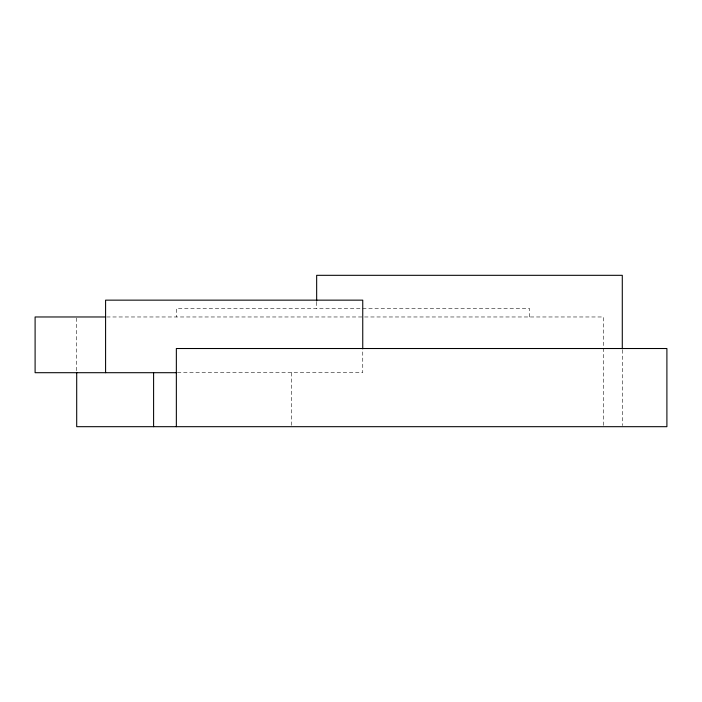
<?xml version="1.0" encoding="UTF-8"?>
<svg xmlns="http://www.w3.org/2000/svg" width="702" height="702" viewBox="0 0 702 702"><rect width="100%" height="100%" fill="white"/><g stroke="black" fill="none" stroke-linecap="round" stroke-linejoin="round"><path stroke-width="0.53" stroke-dasharray="3.51 2.63" d="M106.678 316.971L603.466 316.971L603.466 426.684M177.439 372.701L362.75 372.701L362.75 349.965M622.288 349.903L622.288 425.587M529.65 316.971L529.65 308.555L176.351 308.555L176.351 316.971M316.663 302.123L316.663 308.555M291.374 372.701L291.374 425.605M76.702 318.05L76.702 371.612"/><path stroke-width="1.05" d="M105.59 316.971L35.1 316.971L35.1 372.701L176.351 372.701M622.288 348.806L622.288 275.316L316.663 275.316L316.663 301.053M362.75 348.876L362.75 300.149L105.59 300.149L105.59 372.701M176.351 426.684L176.351 348.517L666.9 348.517L666.9 426.684L76.702 426.684L76.702 372.367M153.598 372.701L153.598 426.684"/></g></svg>
